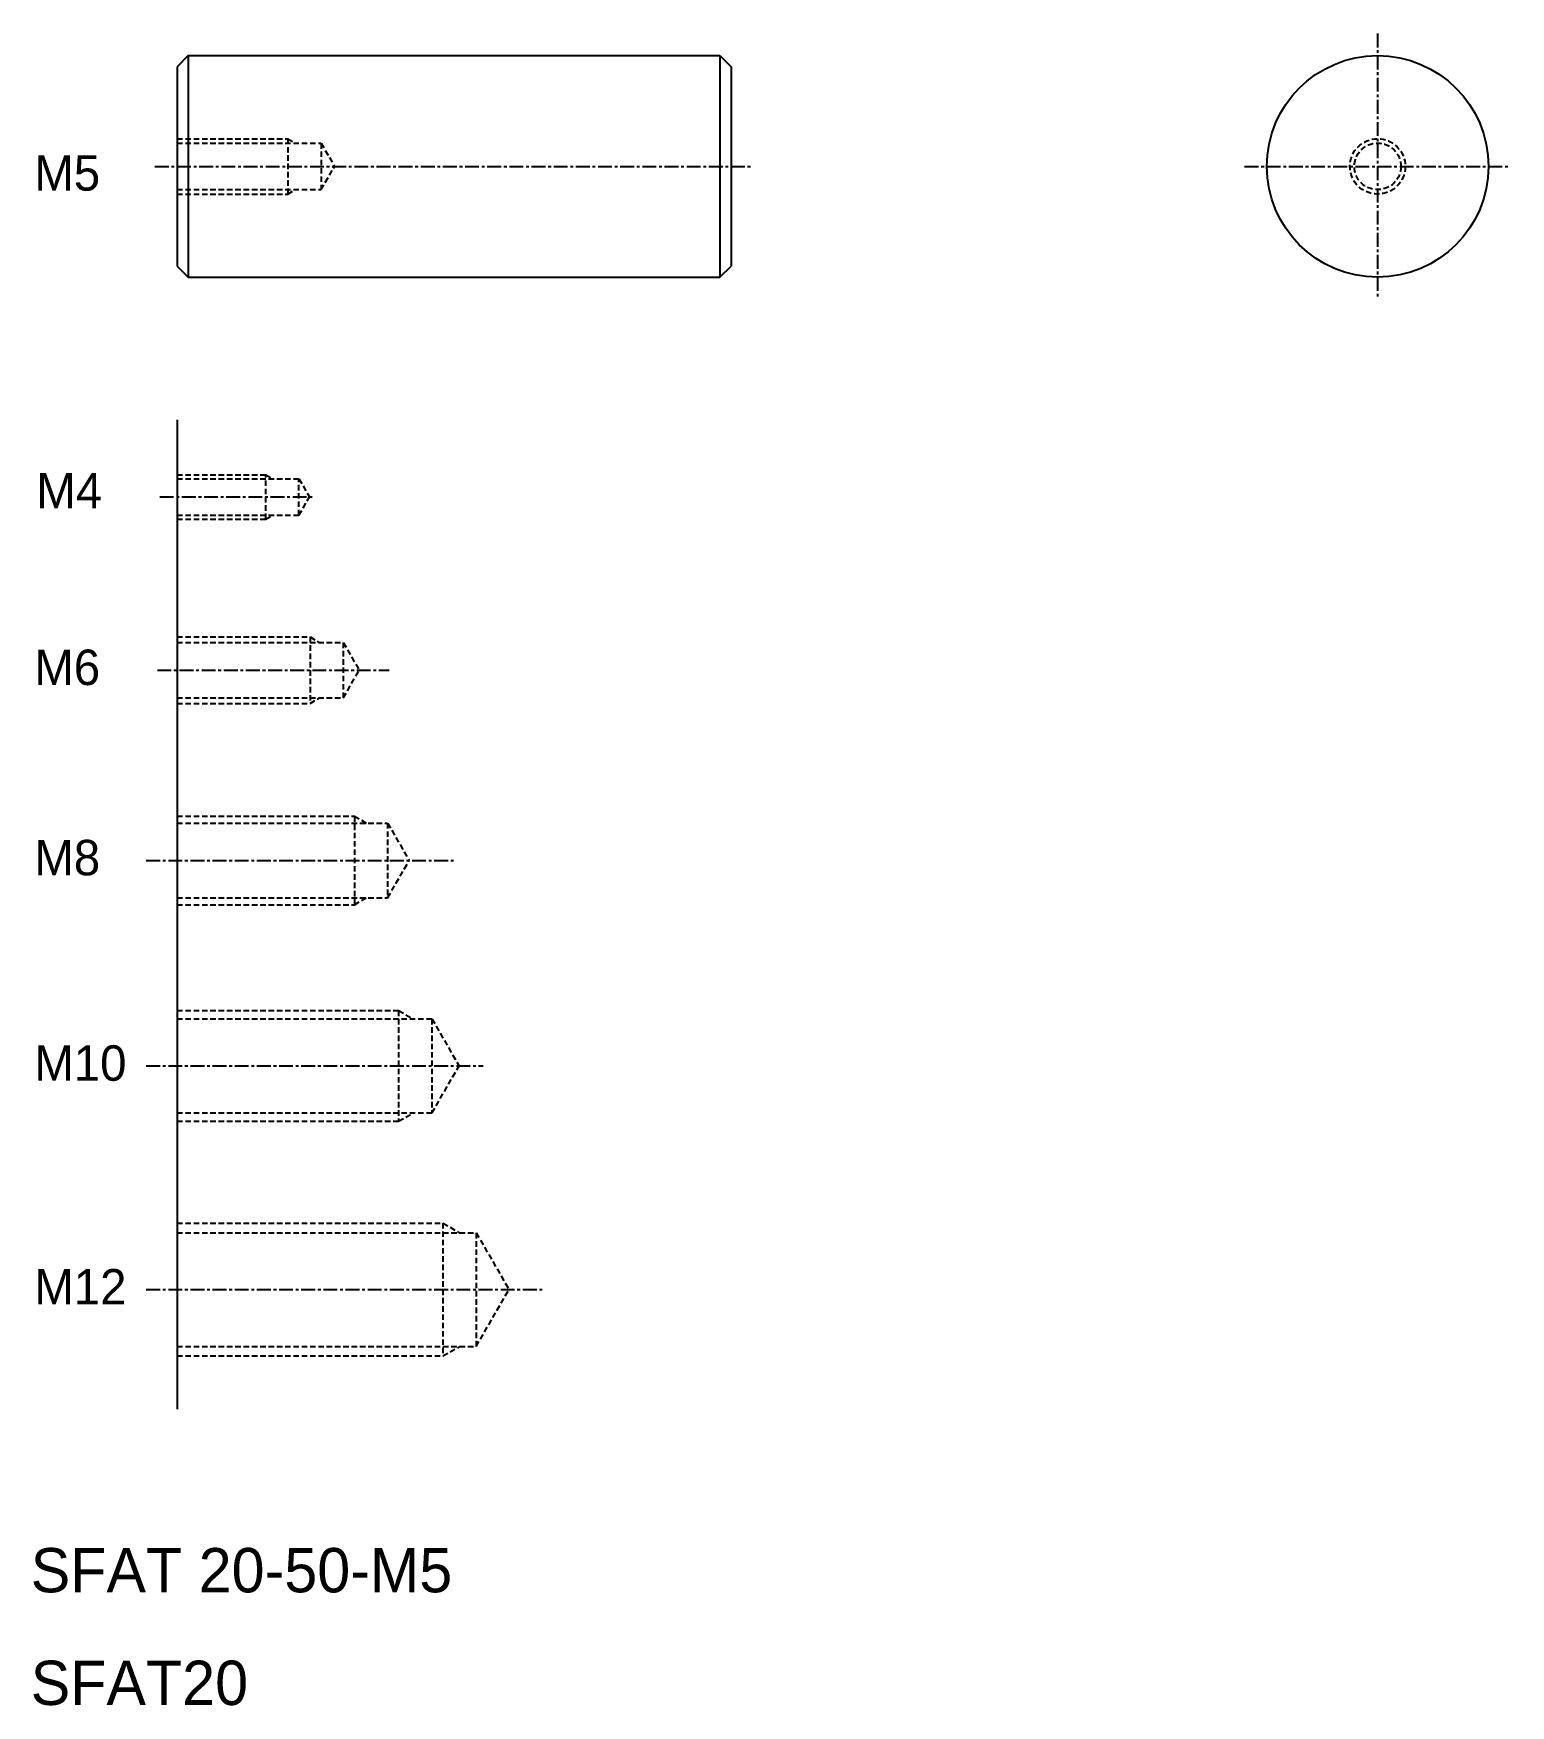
# Model space of a CAD drawing. Extents: x 225 to 359, y 136 to 287.
import ezdxf

# ---------------------------------------------------------------- set-up
doc = ezdxf.new("R2010")
doc.units = 0
doc.linetypes.add('CENTER', pattern=[2, 1.25, -0.25, 0.25, -0.25])
doc.linetypes.add('DASHED', pattern=[0.75, 0.5, -0.25])
doc.layers.get('0').update_dxf_attribs({"linetype": 'CONTINUOUS'})
doc.layers.add('CENTER', color=1, linetype='CENTER')

msp = doc.modelspace()

# ---------------------------------------------------------------- linework, layer by layer
at = {"color": 7, "linetype": 'CONTINUOUS'}
for p, q in [((239.46, 284.96), (238.46, 283.96)), ((238.46, 283.96), (238.46, 265.96)), ((239.46, 284.96), (287.46, 284.96)), ((239.46, 284.96), (239.46, 264.96)), ((287.46, 284.96), (287.46, 264.96)), ((287.46, 284.96), (288.46, 283.96)), ((288.46, 283.96), (288.46, 265.96)), ((238.46, 265.96), (239.46, 264.96)), ((287.46, 264.96), (288.46, 265.96)), ((239.46, 264.96), (287.46, 264.96)), ((238.46, 252.08), (238.46, 162.74))]:
    msp.add_line(p, q, dxfattribs=at)
msp.add_line((288.46, 279.46), (288.46, 279.46))
at = {"color": 3, "linetype": 'DASHED'}
for p, q in [((238.46, 277.46), (248.46, 277.46)), ((238.46, 277.06), (251.46, 277.06)), ((248.46, 277.46), (248.46, 272.46)), ((248.46, 277.46), (249.06, 277.11)), ((251.46, 277.06), (252.67, 274.96)), ((251.46, 277.06), (251.46, 272.86)), ((251.46, 272.86), (252.67, 274.96)), ((238.46, 272.86), (251.46, 272.86)), ((238.46, 272.46), (248.46, 272.46)), ((248.46, 272.46), (249.06, 272.81)), ((238.46, 247.11), (246.46, 247.11)), ((238.46, 246.76), (249.46, 246.76)), ((246.46, 243.11), (246.46, 247.11)), ((246.46, 247.11), (247.06, 246.76)), ((249.46, 243.46), (249.46, 246.76)), ((249.46, 246.76), (250.41, 245.11)), ((249.46, 243.46), (250.41, 245.11)), ((238.46, 243.46), (249.46, 243.46)), ((238.46, 243.11), (246.46, 243.11)), ((246.46, 243.11), (247.06, 243.46)), ((238.46, 232.47), (250.46, 232.47)), ((238.46, 231.97), (253.46, 231.97)), ((250.46, 232.47), (250.46, 226.47)), ((250.46, 232.47), (251.32, 231.97)), ((253.46, 231.97), (253.46, 226.97)), ((253.46, 231.97), (254.9, 229.47)), ((253.46, 226.97), (254.9, 229.47)), ((238.46, 226.97), (253.46, 226.97)), ((238.46, 226.47), (250.46, 226.47)), ((250.46, 226.47), (251.32, 226.97)), ((238.46, 216.29), (254.46, 216.29)), ((254.46, 216.29), (254.46, 208.29)), ((254.46, 216.29), (255.54, 215.67)), ((238.46, 215.67), (257.46, 215.67)), ((257.46, 215.67), (259.41, 212.29)), ((257.46, 215.67), (257.46, 208.92)), ((257.46, 208.92), (259.41, 212.29)), ((238.46, 208.92), (257.46, 208.92)), ((254.46, 208.29), (255.54, 208.92)), ((238.46, 208.29), (254.46, 208.29)), ((238.46, 198.74), (258.46, 198.74)), ((238.46, 197.99), (261.46, 197.99)), ((258.46, 198.74), (258.46, 188.74)), ((258.46, 198.74), (259.76, 197.99)), ((261.46, 197.99), (261.46, 189.49)), ((261.46, 197.99), (263.91, 193.74)), ((261.46, 189.49), (263.91, 193.74)), ((238.46, 189.49), (261.46, 189.49)), ((238.46, 188.74), (258.46, 188.74)), ((258.46, 188.74), (259.76, 189.49)), ((238.46, 179.55), (262.46, 179.55)), ((238.46, 178.67), (265.46, 178.67)), ((262.46, 179.55), (262.46, 167.55)), ((262.46, 179.55), (263.97, 178.67)), ((265.46, 178.67), (268.42, 173.55)), ((265.46, 178.67), (265.46, 168.42)), ((265.46, 168.42), (268.42, 173.55)), ((238.46, 168.42), (265.46, 168.42)), ((262.46, 167.55), (263.97, 168.42)), ((238.46, 167.55), (262.46, 167.55))]:
    msp.add_line(p, q, dxfattribs=at)
at = {"color": 7, "linetype": 'CONTINUOUS'}
msp.add_circle((346.82, 274.96), 10, dxfattribs=at)
at = {"color": 3, "linetype": 'DASHED'}
for radius in [2.5, 2.1]:
    msp.add_circle((346.82, 274.96), radius, dxfattribs=at)
at = {"layer": 'CENTER', "color": 1, "linetype": 'CENTER'}
for p, q in [((346.82, 286.96), (346.82, 262.96)), ((236.46, 274.96), (290.46, 274.96)), ((334.82, 274.96), (358.82, 274.96)), ((236.9, 245.11), (250.85, 245.11)), ((236.68, 229.47), (257.61, 229.47)), ((235.67, 212.29), (263.57, 212.29)), ((235.67, 193.74), (266.08, 193.74)), ((235.67, 173.55), (271.41, 173.55))]:
    msp.add_line(p, q, dxfattribs=at)

# ---------------------------------------------------------------- texts
at = {"color": 7, "linetype": 'CONTINUOUS'}
for s, height, p in [('M5', 3.2, (225.57, 272.77)), ('M4', 3.2, (225.75, 244.09)), ('M6', 3.2, (225.57, 228.13)), ('M8', 3.2, (225.57, 210.95)), ('M10', 3.2, (225.57, 192.4)), ('M12', 3.2, (225.57, 172.2)), ('SFAT 20-50-M5', 4, (225.25, 146.21)), ('SFAT20', 4, (225.25, 136.04))]:
    msp.add_text(s, height=height, dxfattribs=at).set_placement(p)

doc.saveas('drawing.dxf')
